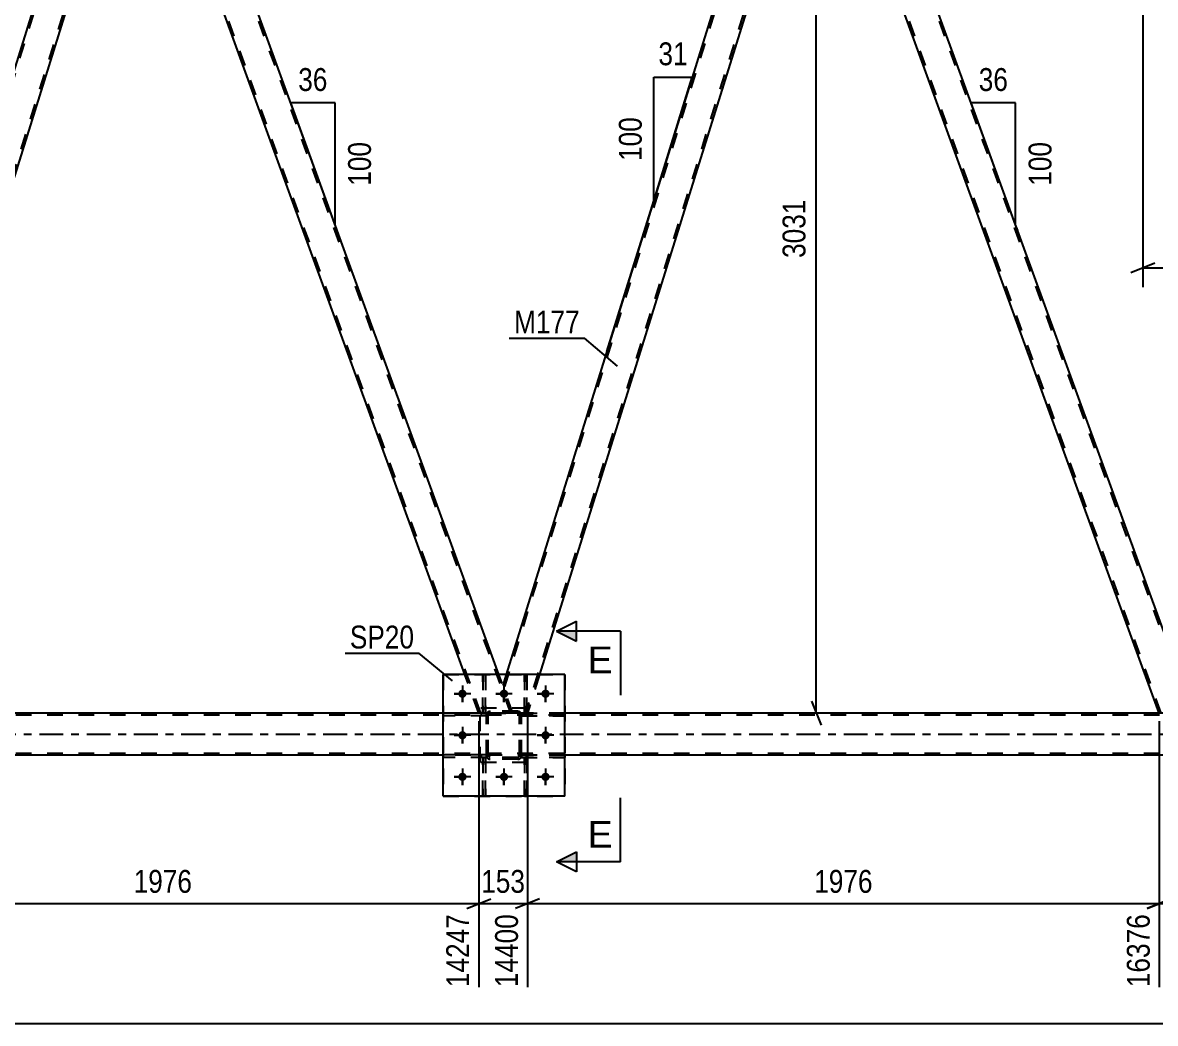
# Model space of a CAD drawing. Header units: millimetres. Extents: x 0 to 841, y 0 to 594.
# Drawn here: x 616.8 to 758.5, y 268.5 to 393.7 of the extents above; entities that cross this region are included whole.
import ezdxf

# ---------------------------------------------------------------- set-up
doc = ezdxf.new("R2010")
doc.units = ezdxf.units.MM
doc.linetypes.add('DXK_LINE_DOT2', pattern=[3.9198, 1.9599, -1.9599])
doc.linetypes.add('DXK_LINE_DOT3', pattern=[5.9187, 2.979, -0.9799, 0.9799, -0.9799])
doc.styles.add('Arial', font='ARIAL.TTF', dxfattribs={"height": 0.2})
doc.styles.add('Arial Narrow', font='ARIALN.TTF', dxfattribs={"height": 0.2})

# ---------------------------------------------------------------- blocks, each defined once
blk = doc.blocks.new('Part-122573991-3376 - 3261')
at = {"color": 7, "linetype": 'DXK_LINE_DOT2'}
for p, q in [((674.82, 302.07), (669.42, 302.07)), ((669.42, 302.07), (669.42, 301.75)), ((674.22, 301.75), (674.22, 302.07)), ((674.82, 301.75), (674.82, 302.07)), ((674.82, 301.75), (669.42, 301.75))]:
    blk.add_line(p, q, dxfattribs=at)
blk = doc.blocks.new('Part-122573991-3618 - 3261')
at = {"color": 7, "linetype": 'DXK_LINE_DOT2'}
for p, q in [((674.82, 302.07), (669.42, 302.07)), ((669.42, 301.75), (669.42, 302.07)), ((674.22, 301.75), (674.22, 302.07)), ((674.82, 302.07), (674.82, 301.75)), ((674.82, 301.75), (669.42, 301.75))]:
    blk.add_line(p, q, dxfattribs=at)
blk = doc.blocks.new('Part-122573991-3365 - 3261')
at = {"color": 7, "linetype": 'DXK_LINE_DOT2'}
for p, q in [((713.81, 428.51), (676.99, 310.39)), ((716.29, 424.63), (679.71, 307.29)), ((677.28, 312.11), (676.86, 310.76)), ((681.47, 312.11), (679.97, 307.29)), ((678.12, 307.29), (676.86, 310.76)), ((679.97, 307.29), (678.12, 307.29))]:
    blk.add_line(p, q, dxfattribs=at)
at = {"color": 2, "linetype": 'Continuous'}
for p, q in [((713.56, 428.51), (677.28, 312.11)), ((714.88, 428.51), (713.56, 428.51)), ((716.42, 424.26), (714.88, 428.51)), ((716.42, 424.26), (681.47, 312.11))]:
    blk.add_line(p, q, dxfattribs=at)
blk = doc.blocks.new('Part-122573991-3617 - 3261')
at = {"color": 7, "linetype": 'DXK_LINE_DOT2'}
for p, q in [((674.82, 307.27), (669.42, 307.27)), ((669.42, 306.95), (669.42, 307.27)), ((674.82, 306.95), (669.42, 306.95)), ((674.22, 306.95), (674.22, 307.27)), ((674.82, 307.27), (674.82, 306.95))]:
    blk.add_line(p, q, dxfattribs=at)
blk = doc.blocks.new('Part-122573991-3371 - 3261')
at = {"color": 7, "linetype": 'DXK_LINE_DOT2'}
for p, q in [((674.82, 307.27), (669.42, 307.27)), ((669.42, 307.27), (669.42, 306.95)), ((674.82, 306.95), (669.42, 306.95)), ((674.22, 306.95), (674.22, 307.27)), ((674.82, 306.95), (674.82, 307.27))]:
    blk.add_line(p, q, dxfattribs=at)
blk = doc.blocks.new('Part-122573991-3370 - 3261')
at = {"color": 2, "linetype": 'Continuous'}
for p, q in [((634, 428.51), (629.74, 428.51)), ((676.37, 312.11), (634, 428.51)), ((672.11, 312.11), (631.29, 424.26))]:
    blk.add_line(p, q, dxfattribs=at)
at = {"color": 7, "linetype": 'DXK_LINE_DOT2'}
for p, q in [((629.74, 428.51), (631.29, 424.26)), ((674.12, 307.29), (630, 428.51)), ((677.87, 307.29), (633.75, 428.51)), ((673.86, 307.29), (672.11, 312.11)), ((678.12, 307.29), (676.37, 312.11)), ((678.12, 307.29), (673.86, 307.29))]:
    blk.add_line(p, q, dxfattribs=at)
blk = doc.blocks.new('Bolt-122573991-3332 - 3261')
at = {"linetype": 'Continuous'}
for points in [[(672.34, 309.71, -1), (671.3, 309.71, -1)], [(677.54, 309.71, -1), (676.5, 309.71, -1)], [(682.74, 309.71, -1), (681.7, 309.71, -1)], [(672.34, 304.51, -1), (671.3, 304.51, -1)], [(682.74, 304.51, -1), (681.7, 304.51, -1)], [(672.34, 299.31, -1), (671.3, 299.31, -1)], [(677.54, 299.31, -1), (676.5, 299.31, -1)], [(682.74, 299.31, -1), (681.7, 299.31, -1)]]:
    blk.add_hatch(color=1, dxfattribs=at).paths.add_polyline_path(points)
at = {"color": 1, "linetype": 'Continuous'}
for p, q in [((671.82, 310.75), (671.82, 308.67)), ((677.02, 310.75), (677.02, 308.67)), ((682.22, 310.75), (682.22, 308.67)), ((672.86, 309.71), (670.78, 309.71)), ((678.06, 309.71), (675.98, 309.71)), ((683.26, 309.71), (681.18, 309.71)), ((671.82, 305.55), (671.82, 303.47)), ((682.22, 305.55), (682.22, 303.47)), ((672.86, 304.51), (670.78, 304.51)), ((683.26, 304.51), (681.18, 304.51)), ((672.86, 299.31), (670.78, 299.31)), ((671.82, 300.35), (671.82, 298.27)), ((678.06, 299.31), (675.98, 299.31)), ((677.02, 300.35), (677.02, 298.27)), ((683.26, 299.31), (681.18, 299.31)), ((682.22, 300.35), (682.22, 298.27))]:
    blk.add_line(p, q, dxfattribs=at)
blk = doc.blocks.new('Part-122573991-3335 - 3261')
at = {"color": 7, "linetype": 'DXK_LINE_DOT2'}
for p, q in [((679.89, 301.74), (679.57, 301.74)), ((679.57, 301.74), (679.57, 296.91)), ((679.57, 301.14), (679.89, 301.14)), ((679.89, 296.91), (679.89, 301.74)), ((679.57, 296.91), (679.89, 296.91))]:
    blk.add_line(p, q, dxfattribs=at)
blk = doc.blocks.new('Part-122573991-3403 - 3261')
at = {"color": 7, "linetype": 'DXK_LINE_DOT2'}
for p, q in [((674.37, 296.91), (674.37, 301.74)), ((674.37, 301.74), (674.69, 301.74)), ((674.37, 301.14), (674.69, 301.14)), ((674.69, 301.74), (674.69, 296.91)), ((674.69, 296.91), (674.37, 296.91))]:
    blk.add_line(p, q, dxfattribs=at)
blk = doc.blocks.new('Part-122573991-3400 - 3261')
at = {"color": 7, "linetype": 'DXK_LINE_DOT2'}
for p, q in [((679.57, 296.91), (679.57, 301.74)), ((679.57, 301.74), (679.89, 301.74)), ((679.57, 301.14), (679.89, 301.14)), ((679.89, 301.74), (679.89, 296.91)), ((679.89, 296.91), (679.57, 296.91))]:
    blk.add_line(p, q, dxfattribs=at)
blk = doc.blocks.new('Part-122573991-3621 - 3261')
at = {"color": 2, "linetype": 'Continuous'}
blk.add_line((674.69, 312.11), (674.37, 312.11), dxfattribs=at)
at = {"color": 7, "linetype": 'DXK_LINE_DOT2'}
for p, q in [((674.37, 312.11), (674.37, 307.26)), ((674.69, 307.26), (674.69, 312.11)), ((674.37, 307.86), (674.69, 307.86)), ((674.37, 307.26), (674.69, 307.26))]:
    blk.add_line(p, q, dxfattribs=at)
blk = doc.blocks.new('Part-122573991-3416 - 3261')
at = {"color": 7, "linetype": 'DXK_LINE_DOT2'}
for p, q in [((778.62, 307.05), (103.97, 307.05)), ((684.62, 307.29), (669.42, 307.29)), ((778.62, 302.25), (103.97, 302.25)), ((684.62, 302.01), (669.42, 302.01))]:
    blk.add_line(p, q, dxfattribs=at)
at = {"color": 2, "linetype": 'Continuous'}
for p, q in [((669.42, 307.29), (514.35, 307.29)), ((778.62, 307.29), (684.62, 307.29)), ((669.42, 302.01), (514.35, 302.01)), ((778.62, 302.01), (684.62, 302.01))]:
    blk.add_line(p, q, dxfattribs=at)
at = {"color": 7, "linetype": 'DXK_LINE_DOT3'}
blk.add_line((103.97, 304.65), (778.62, 304.65), dxfattribs=at)
blk = doc.blocks.new('Part-122573991-3447 - 3261')
at = {"color": 7, "linetype": 'DXK_LINE_DOT2'}
for p, q in [((675.11, 307.47), (675.3, 307.51)), ((675.3, 307.51), (675.11, 307.47)), ((678.74, 307.51), (675.3, 307.51)), ((678.74, 307.51), (678.92, 307.47)), ((678.92, 307.47), (678.74, 307.51)), ((674.82, 307.03), (674.85, 307.21)), ((674.85, 307.21), (674.82, 307.03)), ((674.82, 301.99), (674.82, 307.03)), ((675.06, 307.03), (675.07, 307.12)), ((675.06, 301.99), (675.06, 307.03)), ((675.07, 307.12), (675.13, 307.2)), ((675.13, 307.2), (675.2, 307.25)), ((675.2, 307.25), (675.3, 307.27)), ((675.3, 307.27), (678.74, 307.27)), ((678.74, 307.27), (678.83, 307.25)), ((678.83, 307.25), (678.91, 307.2)), ((678.91, 307.2), (678.96, 307.12)), ((678.96, 307.12), (678.98, 307.03)), ((678.98, 301.99), (678.98, 307.03)), ((679.18, 307.21), (679.22, 307.03)), ((679.22, 307.03), (679.18, 307.21)), ((679.22, 301.99), (679.22, 307.03)), ((674.85, 301.8), (674.82, 301.99)), ((674.82, 301.99), (674.85, 301.8)), ((675.07, 301.9), (675.06, 301.99)), ((675.13, 301.82), (675.07, 301.9)), ((675.2, 301.77), (675.13, 301.82)), ((678.91, 301.82), (678.83, 301.77)), ((678.96, 301.9), (678.91, 301.82)), ((678.98, 301.99), (678.96, 301.9)), ((679.22, 301.99), (679.18, 301.8)), ((679.18, 301.8), (679.22, 301.99)), ((675.3, 301.51), (675.11, 301.54)), ((675.11, 301.54), (675.3, 301.51)), ((675.3, 301.75), (675.2, 301.77)), ((678.74, 301.75), (675.3, 301.75)), ((678.74, 301.51), (675.3, 301.51)), ((678.83, 301.77), (678.74, 301.75)), ((678.92, 301.54), (678.74, 301.51)), ((678.74, 301.51), (678.92, 301.54))]:
    blk.add_line(p, q, dxfattribs=at)
at = {"color": 7, "linetype": 'DXK_LINE_DOT3'}
blk.add_line((677.02, 304.51), (677.02, 304.51), dxfattribs=at)
at = {"color": 7, "linetype": 'DXK_LINE_DOT2'}
for centre, start, end in [((675.3, 307.03), 112.5, 157.5), ((675.3, 307.03), 112.5, 157.5), ((678.74, 307.03), 22.5, 67.5), ((678.74, 307.03), 22.5, 67.5), ((675.3, 301.99), 202.5, 247.5), ((675.3, 301.99), 202.5, 247.5), ((678.74, 301.99), 292.5, 337.5), ((678.74, 301.99), 292.5, 337.5)]:
    blk.add_arc(centre, 0.48, start, end, dxfattribs=at)
blk = doc.blocks.new('Part-122573991-3479 - 3261')
at = {"color": 7, "linetype": 'DXK_LINE_DOT2'}
for p, q in [((675.11, 307.47), (675.3, 307.51)), ((675.3, 307.51), (675.11, 307.47)), ((678.74, 307.51), (675.3, 307.51)), ((678.74, 307.51), (678.92, 307.47)), ((678.92, 307.47), (678.74, 307.51)), ((674.82, 307.03), (674.85, 307.21)), ((674.85, 307.21), (674.82, 307.03)), ((674.82, 301.99), (674.82, 307.03)), ((675.06, 307.03), (675.07, 307.12)), ((675.06, 301.99), (675.06, 307.03)), ((675.07, 307.12), (675.13, 307.2)), ((675.13, 307.2), (675.2, 307.25)), ((675.2, 307.25), (675.3, 307.27)), ((675.3, 307.27), (678.74, 307.27)), ((678.74, 307.27), (678.83, 307.25)), ((678.83, 307.25), (678.91, 307.2)), ((678.91, 307.2), (678.96, 307.12)), ((678.96, 307.12), (678.98, 307.03)), ((678.98, 301.99), (678.98, 307.03)), ((679.18, 307.21), (679.22, 307.03)), ((679.22, 307.03), (679.18, 307.21)), ((679.22, 301.99), (679.22, 307.03)), ((674.85, 301.8), (674.82, 301.99)), ((674.82, 301.99), (674.85, 301.8)), ((675.07, 301.9), (675.06, 301.99)), ((675.13, 301.82), (675.07, 301.9)), ((675.2, 301.77), (675.13, 301.82)), ((678.91, 301.82), (678.83, 301.77)), ((678.96, 301.9), (678.91, 301.82)), ((678.98, 301.99), (678.96, 301.9)), ((679.22, 301.99), (679.18, 301.8)), ((679.18, 301.8), (679.22, 301.99)), ((675.3, 301.51), (675.11, 301.54)), ((675.11, 301.54), (675.3, 301.51)), ((675.3, 301.75), (675.2, 301.77)), ((678.74, 301.75), (675.3, 301.75)), ((678.74, 301.51), (675.3, 301.51)), ((678.83, 301.77), (678.74, 301.75)), ((678.92, 301.54), (678.74, 301.51)), ((678.74, 301.51), (678.92, 301.54))]:
    blk.add_line(p, q, dxfattribs=at)
at = {"color": 7, "linetype": 'DXK_LINE_DOT3'}
blk.add_line((677.02, 304.51), (677.02, 304.51), dxfattribs=at)
at = {"color": 7, "linetype": 'DXK_LINE_DOT2'}
for centre, start, end in [((675.3, 307.03), 112.5, 157.5), ((675.3, 307.03), 112.5, 157.5), ((678.74, 307.03), 22.5, 67.5), ((678.74, 307.03), 22.5, 67.5), ((675.3, 301.99), 202.5, 247.5), ((675.3, 301.99), 202.5, 247.5), ((678.74, 301.99), 292.5, 337.5), ((678.74, 301.99), 292.5, 337.5)]:
    blk.add_arc(centre, 0.48, start, end, dxfattribs=at)
blk = doc.blocks.new('Part-122573991-3480 - 3261')
at = {"color": 7, "linetype": 'DXK_LINE_DOT2'}
for p, q in [((680.02, 307.91), (674.02, 307.91)), ((674.02, 301.11), (674.02, 307.91)), ((680.02, 301.11), (680.02, 307.91)), ((680.02, 301.11), (674.02, 301.11))]:
    blk.add_line(p, q, dxfattribs=at)
blk = doc.blocks.new('Part-122573991-3481 - 3261')
at = {"color": 7, "linetype": 'DXK_LINE_DOT2'}
for p, q in [((680.02, 307.91), (674.02, 307.91)), ((674.02, 301.11), (674.02, 307.91)), ((680.02, 301.11), (680.02, 307.91)), ((680.02, 301.11), (674.02, 301.11))]:
    blk.add_line(p, q, dxfattribs=at)
blk = doc.blocks.new('Part-122573991-3484 - 3261')
at = {"color": 7, "linetype": 'DXK_LINE_DOT2'}
for p, q in [((679.57, 307.26), (679.57, 312.11)), ((679.57, 312.11), (679.89, 312.11)), ((679.89, 312.11), (679.89, 307.26)), ((679.57, 307.86), (679.89, 307.86)), ((679.89, 307.26), (679.57, 307.26))]:
    blk.add_line(p, q, dxfattribs=at)
blk = doc.blocks.new('Part-122573991-3487 - 3261')
at = {"color": 7, "linetype": 'DXK_LINE_DOT2'}
for p, q in [((674.37, 307.26), (674.37, 312.11)), ((674.37, 312.11), (674.69, 312.11)), ((674.69, 312.11), (674.69, 307.26)), ((674.37, 307.86), (674.69, 307.86)), ((674.37, 307.3), (674.37, 307.26)), ((674.69, 307.26), (674.37, 307.26))]:
    blk.add_line(p, q, dxfattribs=at)
blk = doc.blocks.new('Part-122573991-3506 - 3261')
at = {"color": 7, "linetype": 'DXK_LINE_DOT2'}
for p, q in [((679.22, 301.75), (679.22, 302.07)), ((679.22, 302.07), (684.62, 302.07)), ((679.82, 301.75), (679.82, 302.07)), ((684.62, 302.07), (684.62, 301.75)), ((684.62, 301.75), (679.22, 301.75))]:
    blk.add_line(p, q, dxfattribs=at)
blk = doc.blocks.new('Part-122573991-3507 - 3261')
at = {"color": 7, "linetype": 'DXK_LINE_DOT2'}
for p, q in [((669.42, 312.11), (684.62, 312.11)), ((669.42, 312.11), (669.42, 296.91)), ((684.62, 312.11), (684.62, 296.91)), ((669.42, 296.91), (684.62, 296.91))]:
    blk.add_line(p, q, dxfattribs=at)
blk = doc.blocks.new('Bolt-122573991-3511 - 3261')
at = {"color": 1, "linetype": 'Continuous'}
for p, q in [((671.82, 310.75), (671.82, 310.06)), ((677.02, 310.75), (677.02, 310.06)), ((682.22, 310.75), (682.22, 310.06)), ((670.78, 309.71), (671.47, 309.71)), ((671.82, 308.67), (671.82, 309.36)), ((672.86, 309.71), (672.16, 309.71)), ((675.98, 309.71), (676.67, 309.71)), ((677.02, 308.67), (677.02, 309.36)), ((678.06, 309.71), (677.36, 309.71)), ((681.18, 309.71), (681.87, 309.71)), ((682.22, 308.67), (682.22, 309.36)), ((683.26, 309.71), (682.56, 309.71)), ((671.82, 305.55), (671.82, 304.86)), ((682.22, 305.55), (682.22, 304.86)), ((670.78, 304.51), (671.47, 304.51)), ((671.82, 303.47), (671.82, 304.16)), ((672.86, 304.51), (672.16, 304.51)), ((681.18, 304.51), (681.87, 304.51)), ((682.22, 303.47), (682.22, 304.16)), ((683.26, 304.51), (682.56, 304.51)), ((670.78, 299.31), (671.47, 299.31)), ((671.82, 300.35), (671.82, 299.66)), ((672.86, 299.31), (672.16, 299.31)), ((675.98, 299.31), (676.67, 299.31)), ((677.02, 300.35), (677.02, 299.66)), ((678.06, 299.31), (677.36, 299.31)), ((681.18, 299.31), (681.87, 299.31)), ((682.22, 300.35), (682.22, 299.66)), ((683.26, 299.31), (682.56, 299.31)), ((671.82, 298.27), (671.82, 298.96)), ((677.02, 298.27), (677.02, 298.96)), ((682.22, 298.27), (682.22, 298.96))]:
    blk.add_line(p, q, dxfattribs=at)
blk = doc.blocks.new('Part-122573991-3532 - 3261')
at = {"color": 2, "linetype": 'Continuous'}
for p, q in [((628.43, 428.51), (591.72, 310.76)), ((629.74, 428.51), (628.43, 428.51)), ((631.29, 424.26), (629.74, 428.51)), ((631.29, 424.26), (594.83, 307.29)), ((591.72, 310.76), (592.99, 307.29))]:
    blk.add_line(p, q, dxfattribs=at)
at = {"color": 7, "linetype": 'DXK_LINE_DOT2'}
for p, q in [((628.68, 428.51), (591.86, 310.39)), ((631.16, 424.63), (594.58, 307.29)), ((594.83, 307.29), (592.99, 307.29))]:
    blk.add_line(p, q, dxfattribs=at)
blk = doc.blocks.new('Part-122573991-3537 - 3261')
at = {"color": 2, "linetype": 'Continuous'}
for p, q in [((719.13, 428.51), (714.88, 428.51)), ((763.26, 307.29), (719.13, 428.51)), ((759, 307.29), (716.42, 424.26))]:
    blk.add_line(p, q, dxfattribs=at)
at = {"color": 7, "linetype": 'DXK_LINE_DOT2'}
for p, q in [((714.88, 428.51), (716.42, 424.26)), ((759.25, 307.29), (715.13, 428.51)), ((763, 307.29), (718.88, 428.51)), ((763.26, 307.29), (759, 307.29))]:
    blk.add_line(p, q, dxfattribs=at)
blk = doc.blocks.new('Part-122573991-3540 - 3261')
at = {"color": 2, "linetype": 'Continuous'}
blk.add_line((679.89, 312.11), (679.57, 312.11), dxfattribs=at)
at = {"color": 7, "linetype": 'DXK_LINE_DOT2'}
for p, q in [((679.57, 312.11), (679.57, 307.26)), ((679.89, 307.26), (679.89, 312.11)), ((679.57, 307.86), (679.89, 307.86)), ((679.57, 307.26), (679.89, 307.26))]:
    blk.add_line(p, q, dxfattribs=at)
blk = doc.blocks.new('Part-122573991-3543 - 3261')
at = {"color": 7, "linetype": 'DXK_LINE_DOT2'}
for p, q in [((674.69, 301.74), (674.37, 301.74)), ((674.37, 301.74), (674.37, 296.91)), ((674.37, 301.14), (674.69, 301.14)), ((674.69, 296.91), (674.69, 301.74)), ((674.37, 296.91), (674.69, 296.91))]:
    blk.add_line(p, q, dxfattribs=at)
blk = doc.blocks.new('Part-122573991-3544 - 3261')
at = {"color": 7, "linetype": 'DXK_LINE_DOT2'}
for p, q in [((684.62, 307.27), (679.22, 307.27)), ((679.22, 307.27), (679.22, 306.95)), ((679.22, 306.95), (684.62, 306.95)), ((679.82, 306.95), (679.82, 307.27)), ((684.62, 306.95), (684.62, 307.27))]:
    blk.add_line(p, q, dxfattribs=at)
blk = doc.blocks.new('Part-122573991-3549 - 3261')
at = {"color": 2, "linetype": 'Continuous'}
for p, q in [((684.62, 312.11), (669.42, 312.11)), ((669.42, 296.91), (669.42, 312.11)), ((684.62, 296.91), (684.62, 312.11)), ((684.62, 296.91), (669.42, 296.91))]:
    blk.add_line(p, q, dxfattribs=at)
blk = doc.blocks.new('Part-122573991-3550 - 3261')
at = {"color": 7, "linetype": 'DXK_LINE_DOT2'}
for p, q in [((679.22, 306.95), (679.22, 307.27)), ((679.22, 307.27), (684.62, 307.27)), ((684.62, 306.95), (679.22, 306.95)), ((679.82, 306.95), (679.82, 307.27)), ((684.62, 307.27), (684.62, 306.95))]:
    blk.add_line(p, q, dxfattribs=at)
blk = doc.blocks.new('Part-122573991-3685 - 3261')
at = {"color": 7, "linetype": 'DXK_LINE_DOT2'}
for p, q in [((684.62, 302.07), (679.22, 302.07)), ((679.22, 302.07), (679.22, 301.75)), ((679.82, 301.75), (679.82, 302.07)), ((684.62, 301.75), (684.62, 302.07)), ((679.22, 301.75), (684.62, 301.75))]:
    blk.add_line(p, q, dxfattribs=at)
blk = doc.blocks.new('AngleDimension-122573991-10702 - 3261')
at = {"color": 7, "linetype": 'Continuous'}
for p, q in [((741.01, 383.63), (735.47, 383.63)), ((741.01, 368.4), (735.47, 383.63)), ((741.01, 368.4), (741.01, 383.63)), ((741.28, 367.68), (741.01, 368.4))]:
    blk.add_line(p, q, dxfattribs=at)
at = {"color": 0}
for points in [[(740.67, 384.53), (740.67, 388.73), (735.81, 388.73), (735.81, 384.53)], [(746.11, 379.36), (741.91, 379.36), (741.91, 372.67), (746.11, 372.67)]]:
    blk.add_wipeout(points, dxfattribs=at)
at = {"color": 3, "style": 'Arial Narrow'}
blk.add_text('36', height=2.863, dxfattribs=at).set_placement((736.41, 385.13))
blk.add_text('100', height=2.863, rotation=90.0002, dxfattribs=at).set_placement((745.51, 373.27))
blk = doc.blocks.new('StraightDimension-122573991-4060 - 3261')
at = {"color": 7, "linetype": 'Continuous'}
for p, q in [((756.93, 427.51), (756.93, 360.59)), ((794.6, 308.29), (794.6, 365.84)), ((758.43, 363.59), (755.43, 362.39)), ((756.93, 362.99), (794.6, 362.99)), ((793.1, 362.39), (796.1, 363.59))]:
    blk.add_line(p, q, dxfattribs=at)
at = {"color": 0}
blk.add_wipeout([(780.02, 363.74), (780.02, 367.94), (771.51, 367.94), (771.51, 363.74)], dxfattribs=at)
at = {"color": 3, "style": 'Arial Narrow'}
blk.add_text('1151', height=2.863, dxfattribs=at).set_placement((772.11, 364.34))
blk = doc.blocks.new('StraightDimension-122573991-3967 - 3261')
at = {"color": 7, "linetype": 'Continuous'}
for p, q in [((673.86, 306.29), (673.86, 273)), ((679.97, 306.29), (679.97, 273)), ((672.36, 282.85), (675.36, 284.05)), ((673.86, 283.45), (679.97, 283.45)), ((681.47, 284.05), (678.47, 282.85))]:
    blk.add_line(p, q, dxfattribs=at)
at = {"color": 0}
blk.add_wipeout([(680.26, 284.2), (680.26, 288.4), (673.57, 288.4), (673.57, 284.2)], dxfattribs=at)
at = {"color": 0, "linetype": 'Continuous'}
blk.add_wipeout([(679.37, 282.75), (675.17, 282.75), (675.17, 272.4), (679.37, 272.4)], dxfattribs=at)
at = {"color": 3, "style": 'Arial Narrow'}
blk.add_text('153', height=2.863, dxfattribs=at).set_placement((674.17, 284.8))
at = {"color": 3, "linetype": 'Continuous', "style": 'Arial Narrow'}
blk.add_text('14400', height=2.863, rotation=90.0002, dxfattribs=at).set_placement((678.77, 273))
blk = doc.blocks.new('StraightDimension-122573991-3948 - 3261')
at = {"color": 7, "linetype": 'Continuous'}
for p, q in [((594.83, 306.29), (594.83, 273)), ((673.86, 306.29), (673.86, 273)), ((596.33, 284.05), (593.33, 282.85)), ((594.83, 283.45), (673.86, 283.45)), ((672.36, 282.85), (675.36, 284.05))]:
    blk.add_line(p, q, dxfattribs=at)
at = {"color": 0}
blk.add_wipeout([(638.6, 284.2), (638.6, 288.4), (630.09, 288.4), (630.09, 284.2)], dxfattribs=at)
at = {"color": 3, "style": 'Arial Narrow'}
blk.add_text('1976', height=2.863, dxfattribs=at).set_placement((630.69, 284.8))
at = {"color": 0, "linetype": 'Continuous'}
blk.add_wipeout([(673.26, 282.75), (669.06, 282.75), (669.06, 272.4), (673.26, 272.4)], dxfattribs=at)
at = {"color": 3, "linetype": 'Continuous', "style": 'Arial Narrow'}
blk.add_text('14247', height=2.863, rotation=90.0002, dxfattribs=at).set_placement((672.66, 273))
blk = doc.blocks.new('StraightDimension-122573991-3986 - 3261')
at = {"color": 7, "linetype": 'Continuous'}
for p, q in [((679.97, 306.29), (679.97, 273)), ((759, 306.29), (759, 273)), ((681.47, 284.05), (678.47, 282.85)), ((679.97, 283.45), (759, 283.45)), ((757.5, 282.85), (760.5, 284.05))]:
    blk.add_line(p, q, dxfattribs=at)
at = {"color": 0}
blk.add_wipeout([(723.74, 284.2), (723.74, 288.4), (715.23, 288.4), (715.23, 284.2)], dxfattribs=at)
at = {"color": 3, "style": 'Arial Narrow'}
blk.add_text('1976', height=2.863, dxfattribs=at).set_placement((715.83, 284.8))
at = {"color": 0, "linetype": 'Continuous'}
blk.add_wipeout([(758.4, 282.75), (754.2, 282.75), (754.2, 272.4), (758.4, 272.4)], dxfattribs=at)
at = {"color": 3, "linetype": 'Continuous', "style": 'Arial Narrow'}
blk.add_text('16376', height=2.863, rotation=90.0002, dxfattribs=at).set_placement((757.8, 273))
blk = doc.blocks.new('StraightDimension-122573991-4005 - 3261')
at = {"color": 7, "linetype": 'Continuous'}
for p, q in [((759, 306.29), (759, 273)), ((794.6, 301.01), (794.6, 273)), ((760.5, 284.05), (757.5, 282.85)), ((759, 283.45), (794.6, 283.45)), ((793.1, 282.85), (796.1, 284.05))]:
    blk.add_line(p, q, dxfattribs=at)
at = {"color": 0}
blk.add_wipeout([(781.05, 284.2), (781.05, 288.4), (772.54, 288.4), (772.54, 284.2)], dxfattribs=at)
at = {"color": 3, "style": 'Arial Narrow'}
blk.add_text('1099', height=2.863, dxfattribs=at).set_placement((773.14, 284.8))
at = {"color": 0, "linetype": 'Continuous'}
blk.add_wipeout([(794, 282.75), (789.8, 282.75), (789.8, 272.4), (794, 272.4)], dxfattribs=at)
at = {"color": 3, "linetype": 'Continuous', "style": 'Arial Narrow'}
blk.add_text('17475', height=2.863, rotation=90.0002, dxfattribs=at).set_placement((793.4, 273))
blk = doc.blocks.new('StraightDimension-122573991-4049 - 3261')
at = {"color": 7, "linetype": 'Continuous'}
blk.add_line((57.76, 268.47), (795.24, 268.47), dxfattribs=at)
blk = doc.blocks.new('AngleDimension-122573991-4071 - 3261')
at = {"color": 7, "linetype": 'Continuous'}
for p, q in [((695.75, 386.85), (700.57, 386.85)), ((695.75, 371.38), (700.57, 386.85)), ((695.75, 371.38), (695.75, 386.85)), ((689.87, 352.52), (695.75, 371.38))]:
    blk.add_line(p, q, dxfattribs=at)
at = {"color": 0}
for points in [[(700.59, 387.75), (700.59, 391.95), (695.74, 391.95), (695.74, 387.75)], [(694.85, 382.46), (690.65, 382.46), (690.65, 375.77), (694.85, 375.77)]]:
    blk.add_wipeout(points, dxfattribs=at)
at = {"color": 3, "style": 'Arial Narrow'}
blk.add_text('31', height=2.863, dxfattribs=at).set_placement((696.34, 388.35))
blk.add_text('100', height=2.863, rotation=90.0002, dxfattribs=at).set_placement((694.25, 376.37))
blk = doc.blocks.new('StraightDimension-122573991-4594 - 3261')
at = {"color": 7, "linetype": 'Continuous'}
for p, q in [((716.68, 427.01), (715.48, 430.01)), ((735.54, 428.51), (713.23, 428.51)), ((716.08, 307.29), (716.08, 428.51)), ((715.48, 308.79), (716.68, 305.79)), ((740.22, 307.29), (713.23, 307.29))]:
    blk.add_line(p, q, dxfattribs=at)
at = {"color": 0}
blk.add_wipeout([(715.33, 372.15), (711.13, 372.15), (711.13, 363.64), (715.33, 363.64)], dxfattribs=at)
at = {"color": 3, "style": 'Arial Narrow'}
blk.add_text('3031', height=2.863, rotation=90.0002, dxfattribs=at).set_placement((714.73, 364.24))
blk = doc.blocks.new('AngleDimension-122573991-10688 - 3261')
at = {"color": 7, "linetype": 'Continuous'}
for p, q in [((655.88, 383.63), (650.34, 383.63)), ((655.88, 368.4), (650.34, 383.63)), ((655.88, 368.4), (655.88, 383.63)), ((656.14, 367.68), (655.88, 368.4))]:
    blk.add_line(p, q, dxfattribs=at)
at = {"color": 0}
for points in [[(655.53, 384.53), (655.53, 388.73), (650.68, 388.73), (650.68, 384.53)], [(660.98, 379.36), (656.78, 379.36), (656.78, 372.67), (660.98, 372.67)]]:
    blk.add_wipeout(points, dxfattribs=at)
at = {"color": 3, "style": 'Arial Narrow'}
blk.add_text('36', height=2.863, dxfattribs=at).set_placement((651.28, 385.13))
blk.add_text('100', height=2.863, rotation=90.0002, dxfattribs=at).set_placement((660.38, 373.27))
blk = doc.blocks.new('Mark-122573991-3361 - 3261')
at = {"color": 0}
blk.add_wipeout([(686.51, 354.79), (686.51, 357.79), (678.28, 357.79), (678.28, 354.79)], dxfattribs=at)
blk.add_wipeout([(686.51, 354.79), (686.51, 357.79), (678.28, 357.79), (678.28, 354.79)], dxfattribs=at)
at = {"color": 30, "linetype": 'Continuous'}
for p in [(677.68, 354.19), (691.23, 350.71)]:
    blk.add_line(p, (687.11, 354.19), dxfattribs=at)
at = {"color": 3, "style": 'Arial Narrow'}
blk.add_text('M177', height=2.863, dxfattribs=at).set_placement((678.28, 354.79))
blk = doc.blocks.new('Mark-122573991-3545 - 3261')
at = {"color": 0}
blk.add_wipeout([(665.78, 315.37), (665.78, 318.37), (657.74, 318.37), (657.74, 315.37)], dxfattribs=at)
blk.add_wipeout([(665.78, 315.37), (665.78, 318.37), (657.74, 318.37), (657.74, 315.37)], dxfattribs=at)
at = {"color": 30, "linetype": 'Continuous'}
for p in [(657.14, 314.77), (670.57, 311.31)]:
    blk.add_line(p, (666.38, 314.77), dxfattribs=at)
at = {"color": 3, "style": 'Arial Narrow'}
blk.add_text('SP20', height=2.863, dxfattribs=at).set_placement((657.74, 315.37))
blk = doc.blocks.new('SectionMark-122573991-4870 - 3261')
at = {"linetype": 'Continuous'}
for points in [[(686.1, 317.53), (686.1, 316.28), (683.6, 317.53)], [(686.1, 289.94), (686.1, 288.69), (683.6, 288.69)]]:
    blk.add_hatch(color=6, dxfattribs=at).paths.add_polyline_path(points)
at = {"color": 6, "linetype": 'Continuous'}
for p, q in [((683.6, 317.53), (686.1, 318.78)), ((691.6, 317.53), (683.6, 317.53)), ((683.6, 317.53), (686.1, 316.28)), ((686.1, 316.28), (686.1, 318.78)), ((691.6, 317.53), (691.6, 309.53)), ((691.6, 288.69), (691.6, 296.69)), ((683.6, 288.69), (686.1, 289.94)), ((686.1, 289.94), (686.1, 287.44)), ((691.6, 288.69), (683.6, 288.69)), ((686.1, 287.44), (683.6, 288.69))]:
    blk.add_line(p, q, dxfattribs=at)
at = {"color": 0, "linetype": 'Continuous'}
for points in [[(690.6, 312.28), (690.6, 315.78), (687.49, 315.78), (687.49, 312.28)], [(690.6, 290.44), (690.6, 293.94), (687.49, 293.94), (687.49, 290.44)]]:
    blk.add_wipeout(points, dxfattribs=at)
at = {"color": 3, "linetype": 'Continuous', "style": 'Arial'}
for p in [(687.49, 312.28), (687.49, 290.44)]:
    blk.add_text('E', height=3.34, dxfattribs=at).set_placement(p)

msp = doc.modelspace()

# ---------------------------------------------------------------- block references
for name in ['Part-122573991-3532 - 3261', 'Part-122573991-3370 - 3261', 'Part-122573991-3365 - 3261', 'Part-122573991-3537 - 3261', 'Part-122573991-3507 - 3261', 'Part-122573991-3549 - 3261', 'Part-122573991-3621 - 3261', 'Part-122573991-3487 - 3261', 'Part-122573991-3484 - 3261', 'Part-122573991-3540 - 3261', 'Bolt-122573991-3332 - 3261', 'Bolt-122573991-3511 - 3261', 'Part-122573991-3480 - 3261', 'Part-122573991-3481 - 3261', 'Part-122573991-3447 - 3261', 'Part-122573991-3479 - 3261', 'Part-122573991-3416 - 3261', 'Part-122573991-3617 - 3261', 'Part-122573991-3371 - 3261', 'Part-122573991-3544 - 3261', 'Part-122573991-3550 - 3261', 'Part-122573991-3376 - 3261', 'Part-122573991-3618 - 3261', 'Part-122573991-3506 - 3261', 'Part-122573991-3685 - 3261', 'Part-122573991-3403 - 3261', 'Part-122573991-3543 - 3261', 'Part-122573991-3335 - 3261', 'Part-122573991-3400 - 3261']:
    msp.add_blockref(name, (0, 0))

# ---------------------------------------------------------------- next in the draw order: block references
for name in ['StraightDimension-122573991-4060 - 3261', 'AngleDimension-122573991-10702 - 3261', 'StraightDimension-122573991-3967 - 3261']:
    msp.add_blockref(name, (0, 0))

# ---------------------------------------------------------------- next in the draw order: block references
for name in ['StraightDimension-122573991-3948 - 3261', 'StraightDimension-122573991-3986 - 3261']:
    msp.add_blockref(name, (0, 0))

# ---------------------------------------------------------------- next in the draw order: block references
msp.add_blockref('StraightDimension-122573991-4005 - 3261', (0, 0))

# ---------------------------------------------------------------- next in the draw order: block references
msp.add_blockref('StraightDimension-122573991-4049 - 3261', (0, 0))

# ---------------------------------------------------------------- next in the draw order: block references
for name in ['StraightDimension-122573991-4594 - 3261', 'AngleDimension-122573991-4071 - 3261', 'AngleDimension-122573991-10688 - 3261', 'Mark-122573991-3545 - 3261', 'SectionMark-122573991-4870 - 3261']:
    msp.add_blockref(name, (0, 0))

# ---------------------------------------------------------------- next in the draw order: block references
msp.add_blockref('Mark-122573991-3361 - 3261', (0, 0))

doc.saveas('drawing.dxf')
